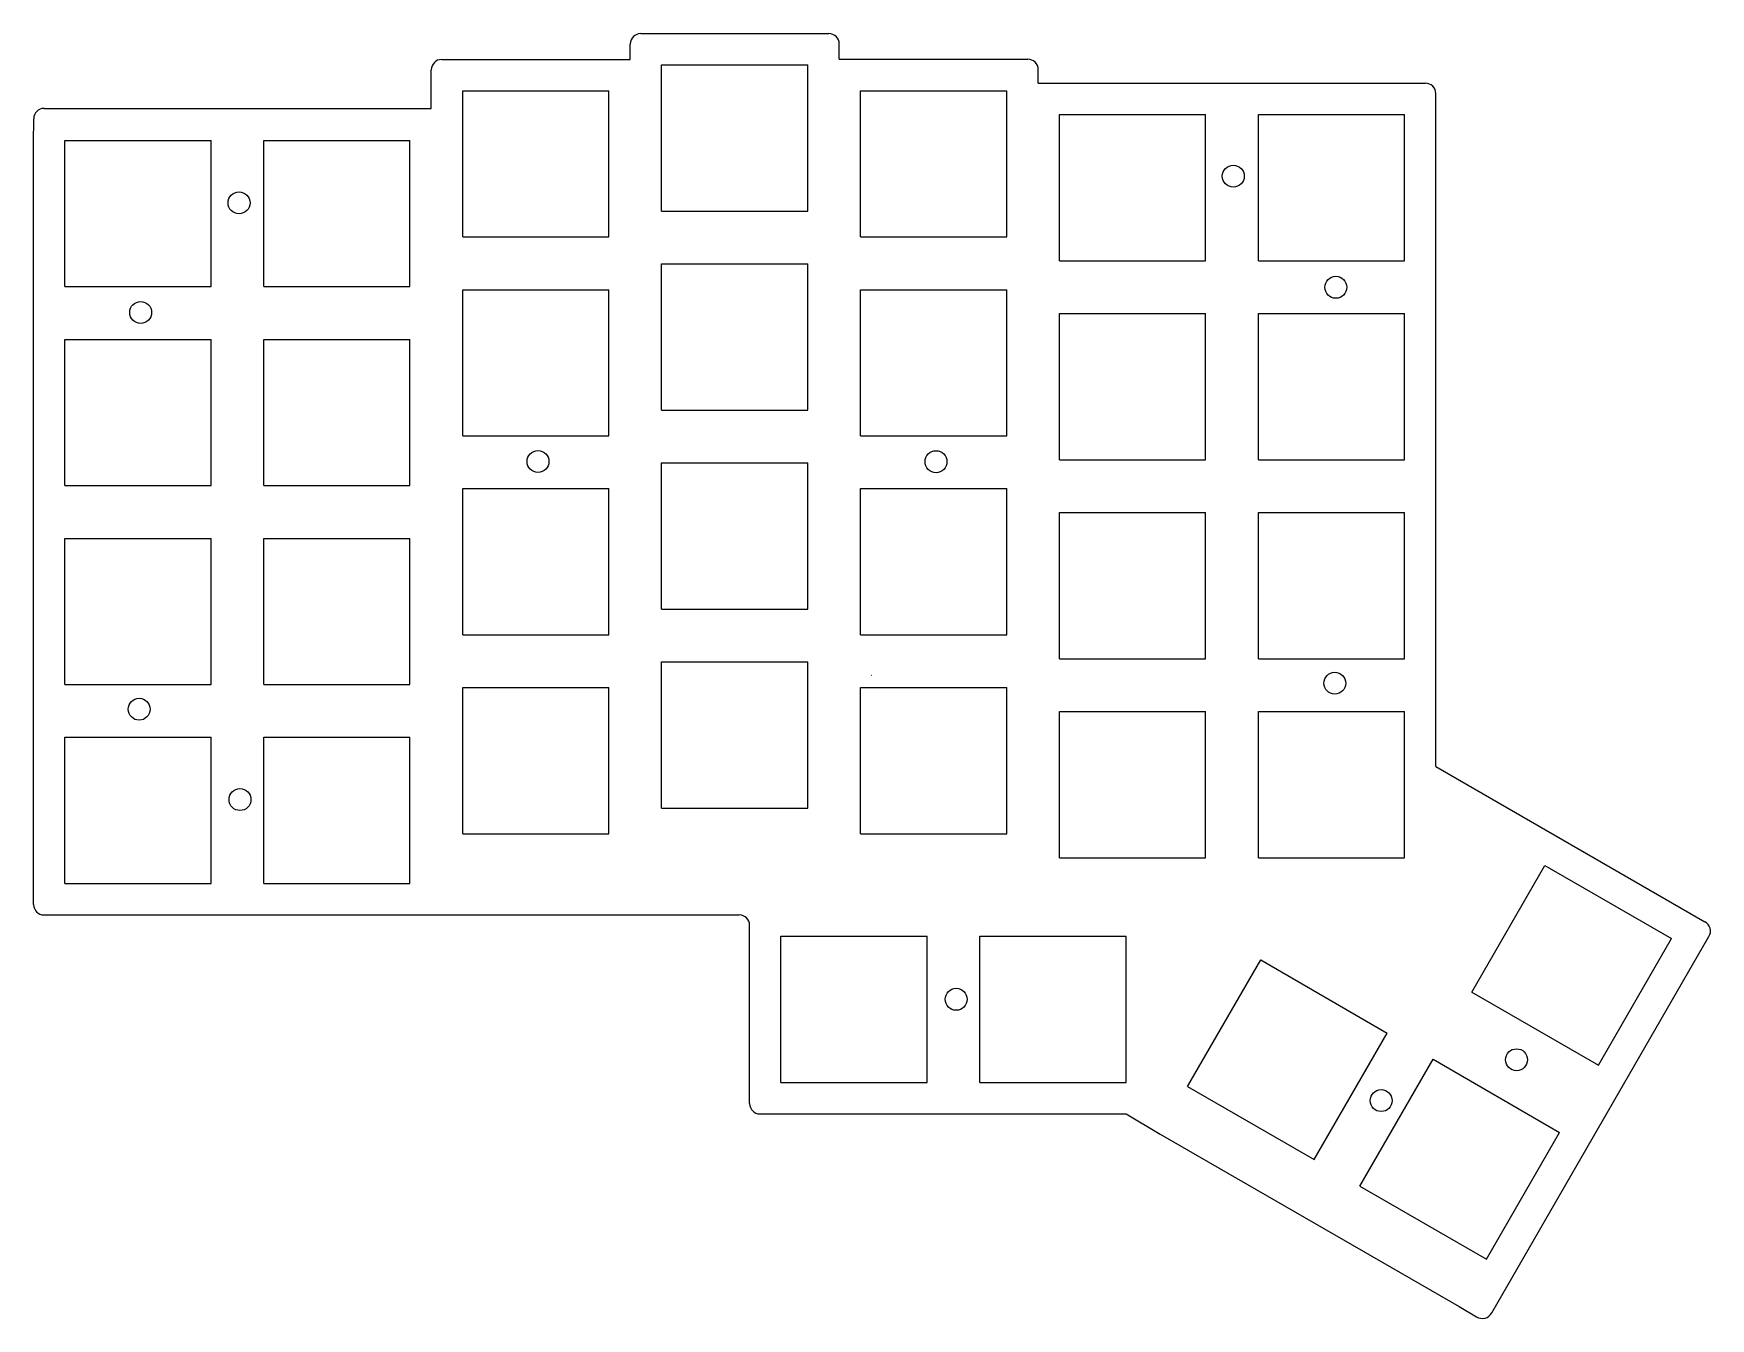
# Model space of a CAD drawing. Header units: millimetres. Extents: x 38 to 199, y 38 to 161.
import ezdxf

# ---------------------------------------------------------------- set-up
doc = ezdxf.new("R2010")
doc.units = ezdxf.units.MM
doc.layers.add('KeepOutLayer', color=6, linetype='Continuous')
doc.layers.add('Mechanical15', color=56, linetype='Continuous')

msp = doc.modelspace()

# ---------------------------------------------------------------- linework, layer by layer
at = {"layer": 'KeepOutLayer'}
for p, q in [((96.38, 161.12), (98.38, 161.12)), ((98.38, 161.12), (112.38, 161.12)), ((112.38, 161.12), (114.4, 161.12)), ((95.38, 158.64), (95.38, 160.12)), ((115.4, 158.67), (115.4, 160.12)), ((76.32, 153.94), (76.32, 157.64)), ((77.32, 158.64), (95.38, 158.64)), ((98.38, 144.13), (98.38, 158.12)), ((98.38, 158.12), (112.38, 158.12)), ((98.38, 144.13), (98.38, 158.12)), ((112.38, 144.13), (112.38, 158.12)), ((112.38, 144.13), (112.38, 158.12)), ((115.4, 158.67), (117.43, 158.67)), ((117.43, 158.67), (133.45, 158.67)), ((134.45, 156.36), (134.45, 157.67)), ((134.45, 156.36), (136.51, 156.36)), ((136.51, 156.36), (171.54, 156.37)), ((79.33, 155.65), (93.33, 155.65)), ((79.33, 141.65), (79.33, 155.65)), ((93.33, 141.65), (93.33, 155.65)), ((117.43, 155.65), (131.43, 155.65)), ((117.43, 141.65), (117.43, 155.65)), ((131.43, 141.65), (131.43, 155.65)), ((172.53, 153.36), (172.53, 155.38)), ((38.23, 150.66), (38.24, 152.97)), ((39.23, 153.96), (76.32, 153.94)), ((136.48, 153.36), (150.48, 153.36)), ((136.48, 139.36), (136.48, 153.36)), ((150.48, 139.36), (150.48, 153.36)), ((155.53, 153.36), (169.53, 153.36)), ((155.53, 139.36), (155.53, 153.36)), ((169.53, 139.36), (169.53, 153.36)), ((172.53, 90.96), (172.53, 153.36)), ((38.23, 79.74), (38.23, 150.89)), ((41.23, 150.89), (55.23, 150.89)), ((41.23, 136.89), (41.23, 150.89)), ((55.23, 136.89), (55.23, 150.89)), ((60.28, 150.89), (74.28, 150.89)), ((60.28, 136.89), (60.28, 150.89)), ((74.28, 136.89), (74.28, 150.89)), ((98.38, 144.13), (112.38, 144.13)), ((98.38, 144.13), (112.38, 144.13)), ((79.33, 141.65), (93.33, 141.65)), ((117.43, 141.65), (131.43, 141.65)), ((98.38, 139.07), (112.38, 139.07)), ((98.38, 125.07), (98.38, 139.07)), ((112.38, 125.07), (112.38, 139.07)), ((136.48, 139.36), (150.48, 139.36)), ((155.53, 139.36), (169.53, 139.36)), ((41.23, 136.89), (55.23, 136.89)), ((60.28, 136.89), (74.28, 136.89)), ((79.33, 136.6), (93.33, 136.6)), ((79.33, 122.6), (79.33, 136.6)), ((93.33, 122.6), (93.33, 136.6)), ((117.43, 136.6), (131.43, 136.6)), ((117.43, 122.6), (117.43, 136.6)), ((131.43, 122.6), (131.43, 136.6)), ((136.48, 134.31), (150.48, 134.31)), ((136.48, 120.31), (136.48, 134.31)), ((150.48, 120.31), (150.48, 134.31)), ((155.53, 134.31), (169.53, 134.31)), ((155.53, 120.31), (155.53, 134.31)), ((169.53, 120.31), (169.53, 134.31)), ((41.23, 131.84), (55.23, 131.84)), ((41.23, 117.84), (41.23, 131.84)), ((55.23, 117.84), (55.23, 131.84)), ((60.28, 131.84), (74.28, 131.84)), ((60.28, 117.84), (60.28, 131.84)), ((74.28, 117.84), (74.28, 131.84)), ((98.38, 125.07), (112.38, 125.07)), ((79.33, 122.6), (93.33, 122.6)), ((117.43, 122.6), (131.43, 122.6)), ((98.38, 120.02), (112.38, 120.02)), ((98.38, 106.02), (98.38, 120.02)), ((112.38, 106.02), (112.38, 120.02)), ((136.48, 120.31), (150.48, 120.31)), ((155.53, 120.31), (169.53, 120.31)), ((41.23, 117.84), (55.23, 117.84)), ((60.28, 117.84), (74.28, 117.84)), ((79.33, 117.55), (93.33, 117.55)), ((79.33, 103.55), (79.33, 117.55)), ((93.33, 103.55), (93.33, 117.55)), ((117.43, 117.55), (131.43, 117.55)), ((117.43, 103.55), (117.43, 117.55)), ((131.43, 103.55), (131.43, 117.55)), ((136.48, 115.26), (150.48, 115.26)), ((136.48, 101.26), (136.48, 115.26)), ((150.48, 101.26), (150.48, 115.26)), ((155.53, 115.26), (169.53, 115.26)), ((155.53, 101.26), (155.53, 115.26)), ((169.53, 101.26), (169.53, 115.26)), ((41.23, 112.79), (55.23, 112.79)), ((41.23, 98.79), (41.23, 112.79)), ((55.23, 98.79), (55.23, 112.79)), ((60.28, 112.79), (74.28, 112.79)), ((60.28, 98.79), (60.28, 112.79)), ((74.28, 98.79), (74.28, 112.79)), ((98.38, 106.02), (112.38, 106.02)), ((79.33, 103.55), (93.33, 103.55)), ((117.43, 103.55), (131.43, 103.55)), ((136.48, 101.26), (150.48, 101.26)), ((155.53, 101.26), (169.53, 101.26)), ((98.38, 100.97), (112.38, 100.97)), ((98.38, 86.97), (98.38, 100.97)), ((112.38, 86.97), (112.38, 100.97)), ((41.23, 98.79), (55.23, 98.79)), ((60.28, 98.79), (74.28, 98.79)), ((79.33, 98.5), (93.33, 98.5)), ((79.33, 84.5), (79.33, 98.5)), ((93.33, 84.5), (93.33, 98.5)), ((117.43, 98.5), (131.43, 98.5)), ((117.43, 84.5), (117.43, 98.5)), ((131.43, 84.5), (131.43, 98.5)), ((136.48, 96.21), (150.48, 96.21)), ((136.48, 82.21), (136.48, 96.21)), ((150.48, 82.21), (150.48, 96.21)), ((155.53, 96.21), (169.53, 96.21)), ((155.53, 82.21), (155.53, 96.21)), ((169.53, 82.21), (169.53, 96.21)), ((41.23, 93.74), (55.23, 93.74)), ((41.23, 79.74), (41.23, 93.74)), ((55.23, 79.74), (55.23, 93.74)), ((60.28, 93.74), (74.28, 93.74)), ((60.28, 79.74), (60.28, 93.74)), ((74.28, 79.74), (74.28, 93.74)), ((172.53, 90.96), (198.29, 76.09)), ((98.38, 86.97), (112.38, 86.97)), ((79.33, 84.5), (93.33, 84.5)), ((117.43, 84.5), (131.43, 84.5)), ((136.48, 82.21), (150.48, 82.21)), ((155.53, 82.21), (169.53, 82.21)), ((175.97, 69.34), (182.97, 81.47)), ((182.97, 81.47), (195.1, 74.47)), ((38.23, 77.72), (38.23, 79.74)), ((41.23, 79.74), (55.23, 79.74)), ((60.28, 79.74), (74.28, 79.74)), ((39.22, 76.73), (41.23, 76.74)), ((41.23, 76.74), (74.23, 76.74)), ((74.28, 76.74), (77.28, 76.74)), ((77.28, 76.74), (105.82, 76.74)), ((106.81, 58.67), (106.81, 75.74)), ((109.81, 74.69), (123.81, 74.69)), ((109.81, 60.69), (109.81, 74.69)), ((123.81, 60.69), (123.81, 74.69)), ((128.86, 74.69), (142.86, 74.69)), ((128.86, 60.69), (128.86, 74.69)), ((142.86, 60.69), (142.86, 74.69)), ((177.88, 38.64), (198.67, 74.67)), ((188.1, 62.34), (195.1, 74.47)), ((148.76, 60.31), (155.76, 72.43)), ((155.76, 72.43), (167.88, 65.43)), ((175.97, 69.34), (188.1, 62.34)), ((160.88, 53.31), (167.88, 65.43)), ((165.26, 50.78), (172.26, 62.91)), ((172.26, 62.91), (184.38, 55.91)), ((109.81, 60.69), (123.81, 60.69)), ((128.86, 60.69), (142.86, 60.69)), ((148.76, 60.31), (160.88, 53.31)), ((107.8, 57.68), (142.86, 57.69)), ((142.86, 57.69), (146.13, 55.76)), ((146.13, 55.76), (174.76, 39.24)), ((177.38, 43.78), (184.38, 55.91)), ((165.26, 50.78), (177.38, 43.78)), ((174.76, 39.24), (176.43, 38.27))]:
    msp.add_line(p, q, dxfattribs=at)
for centre in [(153.13, 147.47), (57.91, 144.91), (162.95, 136.83), (48.49, 134.42), (86.54, 120.15), (124.66, 120.13), (162.85, 98.92), (48.34, 96.43), (58, 87.78), (126.59, 68.66), (180.26, 62.87), (167.29, 58.96)]:
    msp.add_circle(centre, 1.05, dxfattribs=at)
for centre, start, end in [((96.38, 160.12), 90, 180), ((114.4, 160.12), 0, 90), ((77.32, 157.64), 90, 180), ((133.45, 157.67), 0, 90), ((171.53, 155.37), 0.5321, 89.5149), ((39.24, 152.96), 90.5321, 179.5149), ((39.23, 77.73), 180.5321, 269.5149), ((105.81, 75.74), 0.5321, 89.5149), ((197.83, 75.2), 327.4509, 62.9108), ((107.81, 58.68), 180.5321, 269.5149), ((176.99, 39.1), 236.1584, 332.8114)]:
    msp.add_arc(centre, 1, start, end, dxfattribs=at)
at = {"layer": 'Mechanical15'}
msp.add_line((118.46, 99.69), (118.47, 99.69), dxfattribs=at)

doc.saveas('drawing.dxf')
